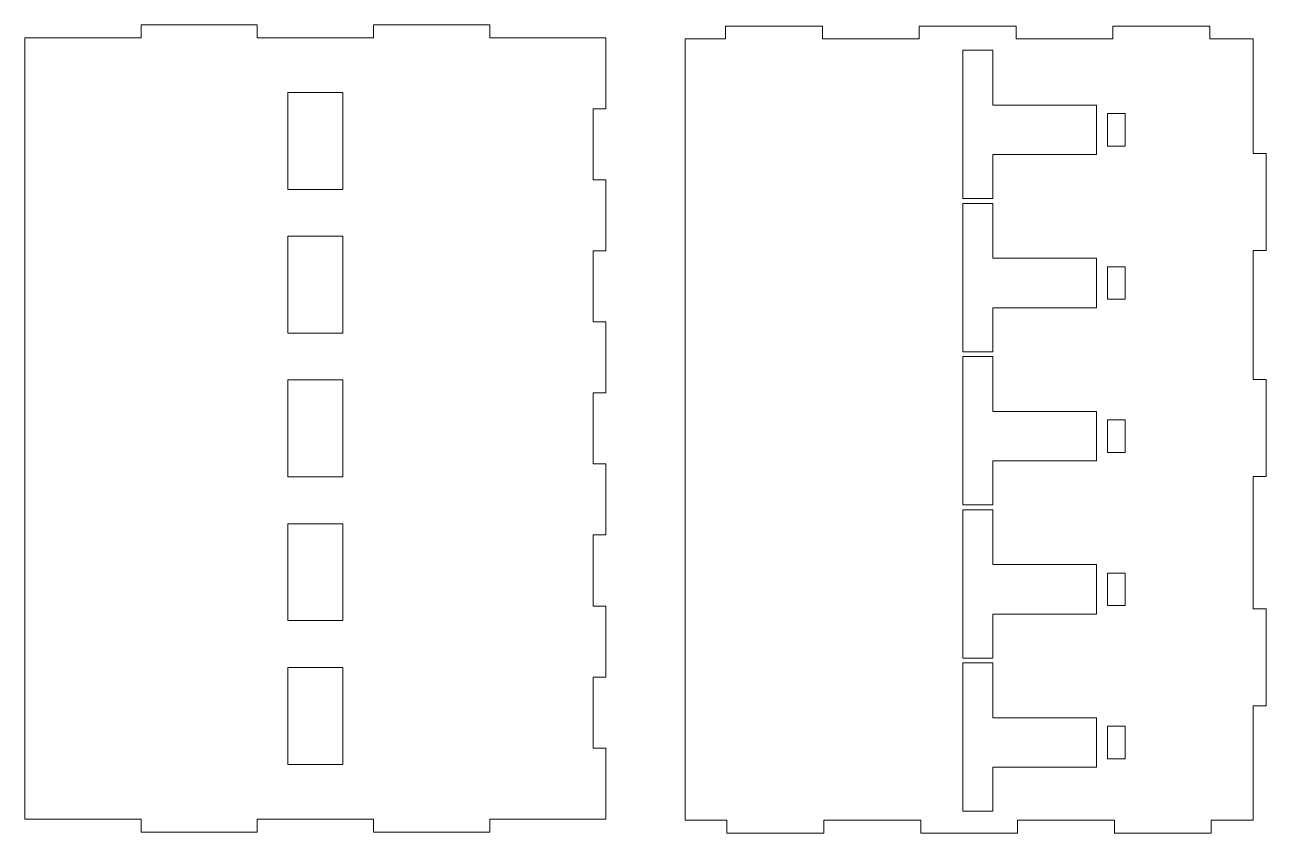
# Model space of a CAD drawing. Header units: millimetres. Extents: x 10 to 394, y -259 to -9.
import ezdxf

# ---------------------------------------------------------------- set-up
doc = ezdxf.new("R2010")
doc.units = ezdxf.units.MM
doc.header["$MEASUREMENT"] = 0
doc.layers.add('Layer 1', color=7, linetype='Continuous', lineweight=0)

# ---------------------------------------------------------------- blocks, each defined once
blk = doc.blocks.new('Block_0')
at = {"layer": 'Layer 1', "color": 12, "lineweight": 9, "true_color": 0xe30613}
for points in [[(117.66, -259.06), (153.66, -259.06), (153.66, -255.06), (189.66, -255.06), (189.66, -255.06), (189.66, -233.06), (189.66, -233.06), (185.66, -233.06), (185.66, -211.06), (189.66, -211.06), (189.66, -189.06), (185.66, -189.06), (185.66, -167.06), (189.66, -167.06), (189.66, -145.06), (189.66, -145.06), (185.66, -145.06), (185.66, -123.06), (189.66, -123.06), (189.66, -123.06), (189.66, -101.06), (185.66, -101.06), (185.66, -79.06), (189.66, -79.06), (189.66, -79.06), (189.66, -57.06), (189.66, -57.06), (185.66, -57.06), (185.66, -35.06), (189.66, -35.06), (189.66, -35.06), (189.66, -13.06), (189.66, -13.06), (185.66, -13.06), (185.66, -13.06), (153.66, -13.06), (153.66, -9.06), (117.66, -9.06), (117.66, -13.06), (81.66, -13.06), (81.66, -9.06), (45.66, -9.06), (45.66, -13.06), (9.66, -13.06), (9.66, -255.06), (45.66, -255.06), (45.66, -259.06), (81.66, -259.06), (81.66, -255.06), (117.66, -255.06)], [(91.16, -60.01), (91.16, -30.01), (108.16, -30.01), (108.16, -60.01)], [(91.16, -104.54), (91.16, -74.54), (108.16, -74.54), (108.16, -104.54)], [(91.16, -149.06), (91.16, -119.06), (108.16, -119.06), (108.16, -149.06)], [(91.16, -193.58), (91.16, -163.58), (108.16, -163.58), (108.16, -193.58)], [(91.16, -238.1), (91.16, -208.1), (108.16, -208.1), (108.16, -238.1)]]:
    blk.add_lwpolyline(points, close=True, dxfattribs=at)

msp = doc.modelspace()

# ---------------------------------------------------------------- linework, layer by layer
at = {"layer": 'Layer 1', "color": 12, "lineweight": 9, "true_color": 0xe30613}
for points, knots in [([(347.16, -259.41), (347.16, -259.41), (347.16, -259.42), (347.16, -259.42), (347.16, -259.42), (377.16, -259.42), (377.16, -259.42), (377.16, -259.42), (377.16, -259.41), (377.16, -259.41), (377.16, -259.41), (377.16, -255.41), (377.16, -255.41), (377.16, -255.41), (390.18, -255.41), (390.18, -255.41), (390.18, -255.41), (390.18, -219.93), (390.18, -219.93), (390.18, -219.93), (394.18, -219.93), (394.18, -219.93), (394.18, -219.93), (394.18, -189.93), (394.18, -189.93), (394.18, -189.93), (390.18, -189.93), (390.18, -189.93), (390.18, -189.93), (390.18, -148.9), (390.18, -148.9), (390.18, -148.9), (394.13, -148.9), (394.13, -148.9), (394.13, -148.9), (394.18, -148.9), (394.18, -148.9), (394.18, -148.9), (394.18, -118.9), (394.18, -118.9), (394.18, -118.9), (394.13, -118.9), (394.13, -118.9), (394.13, -118.9), (390.13, -118.9), (390.13, -118.9), (390.13, -118.9), (390.13, -78.9), (390.13, -78.9), (390.13, -78.9), (394.18, -78.9), (394.18, -78.9), (394.18, -78.9), (394.18, -48.9), (394.18, -48.9), (394.18, -48.9), (394.13, -48.9), (394.13, -48.9), (394.13, -48.9), (390.13, -48.9), (390.13, -48.9), (390.13, -48.9), (390.13, -13.42), (390.13, -13.42), (390.13, -13.42), (376.71, -13.42), (376.71, -13.42), (376.71, -13.42), (376.71, -13.42), (376.71, -13.42), (376.71, -13.42), (376.71, -9.42), (376.71, -9.42), (376.71, -9.42), (346.71, -9.42), (346.71, -9.42), (346.71, -9.42), (346.71, -13.42), (346.71, -13.42), (346.71, -13.42), (346.71, -13.42), (346.71, -13.42), (346.71, -13.42), (316.71, -13.42), (316.71, -13.42), (316.71, -13.42), (316.71, -13.42), (316.71, -13.42), (316.71, -13.42), (316.71, -9.42), (316.71, -9.42), (316.71, -9.42), (286.71, -9.42), (286.71, -9.42), (286.71, -9.42), (286.71, -13.42), (286.71, -13.42), (286.71, -13.42), (286.71, -13.42), (286.71, -13.42), (286.71, -13.42), (256.71, -13.42), (256.71, -13.42), (256.71, -13.42), (256.71, -9.42), (256.71, -9.42), (256.71, -9.42), (256.71, -9.42), (256.71, -9.42), (256.71, -9.42), (226.71, -9.42), (226.71, -9.42), (226.71, -9.42), (226.71, -9.42), (226.71, -9.42), (226.71, -9.42), (226.71, -9.42), (226.71, -9.42), (226.71, -9.42), (226.71, -13.42), (226.71, -13.42), (226.71, -13.42), (214.18, -13.42), (214.18, -13.42), (214.18, -13.42), (214.18, -255.42), (214.18, -255.42), (214.18, -255.42), (227.16, -255.42), (227.16, -255.42), (227.16, -255.42), (227.16, -259.42), (227.16, -259.42), (227.16, -259.42), (257.16, -259.42), (257.16, -259.42), (257.16, -259.42), (257.16, -255.42), (257.16, -255.42), (257.16, -255.42), (257.16, -255.41), (257.16, -255.41), (257.16, -255.41), (287.16, -255.41), (287.16, -255.41), (287.16, -255.41), (287.16, -259.41), (287.16, -259.41), (287.16, -259.41), (287.16, -259.42), (287.16, -259.42), (287.16, -259.42), (317.16, -259.42), (317.16, -259.42), (317.16, -259.42), (317.16, -259.41), (317.16, -259.41), (317.16, -259.41), (317.16, -255.41), (317.16, -255.41), (317.16, -255.41), (347.16, -255.41), (347.16, -255.41), (347.16, -255.41), (347.16, -259.41), (347.16, -259.41)], [0, 0, 0, 0, 1, 1, 1, 2, 2, 2, 3, 3, 3, 4, 4, 4, 5, 5, 5, 6, 6, 6, 7, 7, 7, 8, 8, 8, 9, 9, 9, 10, 10, 10, 11, 11, 11, 12, 12, 12, 13, 13, 13, 14, 14, 14, 15, 15, 15, 16, 16, 16, 17, 17, 17, 18, 18, 18, 19, 19, 19, 20, 20, 20, 21, 21, 21, 22, 22, 22, 23, 23, 23, 24, 24, 24, 25, 25, 25, 26, 26, 26, 27, 27, 27, 28, 28, 28, 29, 29, 29, 30, 30, 30, 31, 31, 31, 32, 32, 32, 33, 33, 33, 34, 34, 34, 35, 35, 35, 36, 36, 36, 37, 37, 37, 38, 38, 38, 39, 39, 39, 40, 40, 40, 41, 41, 41, 42, 42, 42, 43, 43, 43, 44, 44, 44, 45, 45, 45, 46, 46, 46, 47, 47, 47, 48, 48, 48, 49, 49, 49, 50, 50, 50, 51, 51, 51, 52, 52, 52, 53, 53, 53, 54, 54, 54, 55, 55, 55, 55]), ([(300.17, -62.87), (300.17, -62.87), (300.17, -16.92), (300.17, -16.92), (300.17, -16.92), (309.54, -16.92), (309.54, -16.92), (309.54, -16.92), (309.54, -33.92), (309.54, -33.92), (309.54, -33.92), (341.64, -33.92), (341.64, -33.92), (341.64, -33.92), (341.64, -49.24), (341.64, -49.24), (341.64, -49.24), (309.54, -49.24), (309.54, -49.24), (309.54, -49.24), (309.54, -62.87), (309.54, -62.87), (309.54, -62.87), (300.17, -62.87), (300.17, -62.87)], [0, 0, 0, 0, 1, 1, 1, 2, 2, 2, 3, 3, 3, 4, 4, 4, 5, 5, 5, 6, 6, 6, 7, 7, 7, 8, 8, 8, 8]), ([(350.53, -36.54), (350.53, -36.54), (350.53, -46.62), (350.53, -46.62), (350.53, -46.62), (345.01, -46.62), (345.01, -46.62), (345.01, -46.62), (345.01, -36.54), (345.01, -36.54), (345.01, -36.54), (350.53, -36.54), (350.53, -36.54)], [0, 0, 0, 0, 1, 1, 1, 2, 2, 2, 3, 3, 3, 4, 4, 4, 4]), ([(300.17, -110.31), (300.17, -110.31), (300.17, -64.36), (300.17, -64.36), (300.17, -64.36), (309.54, -64.36), (309.54, -64.36), (309.54, -64.36), (309.54, -81.36), (309.54, -81.36), (309.54, -81.36), (341.64, -81.36), (341.64, -81.36), (341.64, -81.36), (341.64, -96.68), (341.64, -96.68), (341.64, -96.68), (309.54, -96.68), (309.54, -96.68), (309.54, -96.68), (309.54, -110.31), (309.54, -110.31), (309.54, -110.31), (300.17, -110.31), (300.17, -110.31)], [0, 0, 0, 0, 1, 1, 1, 2, 2, 2, 3, 3, 3, 4, 4, 4, 5, 5, 5, 6, 6, 6, 7, 7, 7, 8, 8, 8, 8]), ([(350.53, -83.98), (350.53, -83.98), (350.53, -94.06), (350.53, -94.06), (350.53, -94.06), (345.01, -94.06), (345.01, -94.06), (345.01, -94.06), (345.01, -83.98), (345.01, -83.98), (345.01, -83.98), (350.53, -83.98), (350.53, -83.98)], [0, 0, 0, 0, 1, 1, 1, 2, 2, 2, 3, 3, 3, 4, 4, 4, 4]), ([(300.17, -157.75), (300.17, -157.75), (300.17, -111.8), (300.17, -111.8), (300.17, -111.8), (309.54, -111.8), (309.54, -111.8), (309.54, -111.8), (309.54, -128.8), (309.54, -128.8), (309.54, -128.8), (341.64, -128.8), (341.64, -128.8), (341.64, -128.8), (341.64, -144.12), (341.64, -144.12), (341.64, -144.12), (309.54, -144.12), (309.54, -144.12), (309.54, -144.12), (309.54, -157.75), (309.54, -157.75), (309.54, -157.75), (300.17, -157.75), (300.17, -157.75)], [0, 0, 0, 0, 1, 1, 1, 2, 2, 2, 3, 3, 3, 4, 4, 4, 5, 5, 5, 6, 6, 6, 7, 7, 7, 8, 8, 8, 8]), ([(350.53, -131.42), (350.53, -131.42), (350.53, -141.5), (350.53, -141.5), (350.53, -141.5), (345.01, -141.5), (345.01, -141.5), (345.01, -141.5), (345.01, -131.42), (345.01, -131.42), (345.01, -131.42), (350.53, -131.42), (350.53, -131.42)], [0, 0, 0, 0, 1, 1, 1, 2, 2, 2, 3, 3, 3, 4, 4, 4, 4]), ([(300.17, -205.19), (300.17, -205.19), (300.17, -159.24), (300.17, -159.24), (300.17, -159.24), (309.54, -159.24), (309.54, -159.24), (309.54, -159.24), (309.54, -176.24), (309.54, -176.24), (309.54, -176.24), (341.64, -176.24), (341.64, -176.24), (341.64, -176.24), (341.64, -191.56), (341.64, -191.56), (341.64, -191.56), (309.54, -191.56), (309.54, -191.56), (309.54, -191.56), (309.54, -205.19), (309.54, -205.19), (309.54, -205.19), (300.17, -205.19), (300.17, -205.19)], [0, 0, 0, 0, 1, 1, 1, 2, 2, 2, 3, 3, 3, 4, 4, 4, 5, 5, 5, 6, 6, 6, 7, 7, 7, 8, 8, 8, 8]), ([(350.53, -178.86), (350.53, -178.86), (350.53, -188.94), (350.53, -188.94), (350.53, -188.94), (345.01, -188.94), (345.01, -188.94), (345.01, -188.94), (345.01, -178.86), (345.01, -178.86), (345.01, -178.86), (350.53, -178.86), (350.53, -178.86)], [0, 0, 0, 0, 1, 1, 1, 2, 2, 2, 3, 3, 3, 4, 4, 4, 4]), ([(300.17, -252.63), (300.17, -252.63), (300.17, -206.68), (300.17, -206.68), (300.17, -206.68), (309.54, -206.68), (309.54, -206.68), (309.54, -206.68), (309.54, -223.68), (309.54, -223.68), (309.54, -223.68), (341.64, -223.68), (341.64, -223.68), (341.64, -223.68), (341.64, -239), (341.64, -239), (341.64, -239), (309.54, -239), (309.54, -239), (309.54, -239), (309.54, -252.63), (309.54, -252.63), (309.54, -252.63), (300.17, -252.63), (300.17, -252.63)], [0, 0, 0, 0, 1, 1, 1, 2, 2, 2, 3, 3, 3, 4, 4, 4, 5, 5, 5, 6, 6, 6, 7, 7, 7, 8, 8, 8, 8]), ([(350.53, -226.3), (350.53, -226.3), (350.53, -236.38), (350.53, -236.38), (350.53, -236.38), (345.01, -236.38), (345.01, -236.38), (345.01, -236.38), (345.01, -226.3), (345.01, -226.3), (345.01, -226.3), (350.53, -226.3), (350.53, -226.3)], [0, 0, 0, 0, 1, 1, 1, 2, 2, 2, 3, 3, 3, 4, 4, 4, 4])]:
    msp.add_open_spline(points, degree=3, knots=knots, dxfattribs=at)

# ---------------------------------------------------------------- block references
at = {"layer": 'Layer 1'}
msp.add_blockref('Block_0', (0, 0), dxfattribs=at)

doc.saveas('drawing.dxf')
